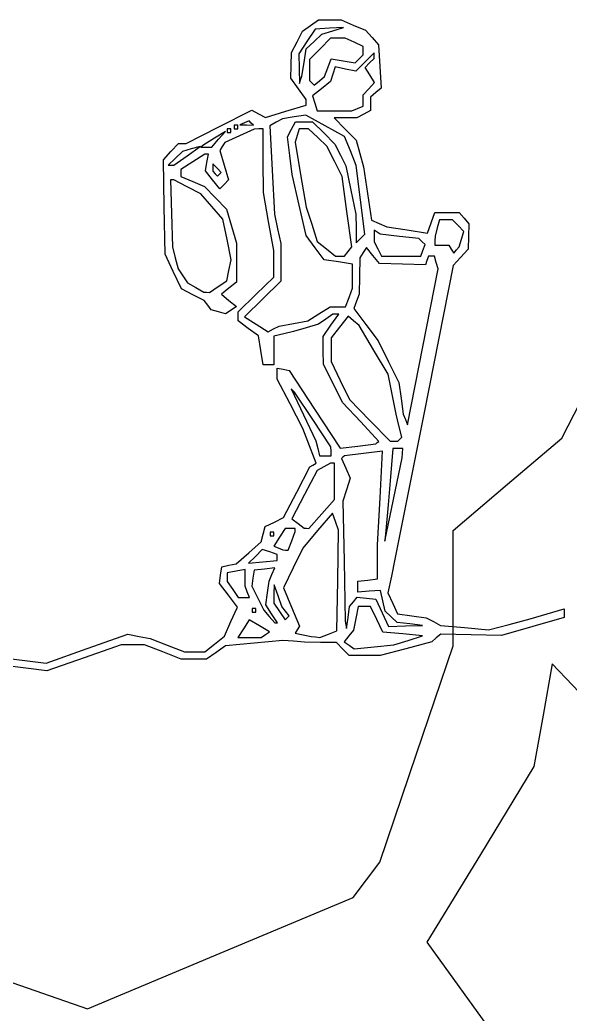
# Model space of a CAD drawing. Extents: x 9 to 136, y 7 to 235.
# Drawn here: x 55.08 to 64.92, y 173.95 to 191.74 of the extents above; entities that cross this region are included whole.
import ezdxf

# ---------------------------------------------------------------- set-up
doc = ezdxf.new("R2010")
doc.units = 0

msp = doc.modelspace()

# ---------------------------------------------------------------- linework, layer by layer
at = {"layer": 'Layer 1'}
for p, q in [((60.280312, 191.63766), (60.423058, 191.73908)), ((60.423058, 191.73908), (60.62521, 191.73908)), ((60.62521, 191.73908), (60.827348, 191.73908)), ((60.827348, 191.73908), (61.044687, 191.64698)), ((60.137553, 191.53624), (60.280312, 191.63766)), ((60.363152, 191.57531), (60.216937, 191.35455)), ((60.61734, 191.58821), (60.363152, 191.57531)), ((60.871542, 191.60091), (60.61734, 191.58821)), ((60.677341, 191.54111), (60.871542, 191.60091)), ((61.044687, 191.64698), (61.262011, 191.55488)), ((61.262011, 191.55488), (61.379718, 191.42295)), ((60.039823, 191.34462), (60.137553, 191.53624)), ((60.343957, 191.34981), (60.483152, 191.48131)), ((60.637594, 191.413), (60.450318, 191.22308)), ((60.483152, 191.48131), (60.677341, 191.54111)), ((60.767584, 191.413), (60.637594, 191.413)), ((60.897574, 191.413), (60.767584, 191.413)), ((61.060757, 191.3376), (60.897574, 191.413)), ((61.379718, 191.42295), (61.497423, 191.29102)), ((59.942093, 191.15299), (60.039823, 191.34462)), ((60.216937, 191.35455), (60.070749, 191.13378)), ((60.164531, 190.97439), (60.204761, 191.2183)), ((60.204761, 191.2183), (60.343957, 191.34981)), ((60.450318, 191.22308), (60.263068, 191.03316)), ((61.223925, 191.2622), (61.060757, 191.3376)), ((61.223925, 191.1881), (61.223925, 191.2622)), ((61.497423, 191.29102), (61.519833, 190.90346)), ((59.933993, 190.92407), (59.942093, 191.15299)), ((60.070749, 191.13378), (60.076149, 190.86724)), ((60.263068, 191.03316), (60.263068, 190.84408)), ((60.591419, 190.88229), (60.650269, 191.0394)), ((60.650269, 191.0394), (60.865433, 191.004)), ((61.080585, 190.9686), (61.152255, 191.0413)), ((61.152255, 191.0413), (61.223925, 191.114)), ((61.223925, 191.114), (61.223925, 191.1881)), ((61.416142, 191.14735), (61.254201, 190.9831)), ((61.337722, 190.96975), (61.416142, 191.04935)), ((61.416142, 191.09835), (61.416142, 191.14735)), ((61.416142, 191.04935), (61.416142, 191.09835)), ((59.925893, 190.69513), (59.933993, 190.92407)), ((60.076149, 190.86724), (60.081549, 190.60071)), ((60.125019, 190.73061), (60.164531, 190.97439)), ((60.263068, 190.84408), (60.263068, 190.65499)), ((60.532768, 190.72559), (60.591419, 190.88229)), ((60.722538, 190.90147), (60.681098, 190.76925)), ((60.9074, 190.86017), (60.722538, 190.90147)), ((60.865433, 191.004), (61.080585, 190.9686)), ((61.092247, 190.81887), (60.9074, 190.86017)), ((61.254201, 190.9831), (61.092247, 190.81887)), ((61.259292, 190.89015), (61.337722, 190.96975)), ((61.342172, 190.75566), (61.259292, 190.89015)), ((61.519833, 190.90346), (61.542243, 190.51589)), ((60.06448, 190.505), (59.925893, 190.69513)), ((60.081549, 190.60071), (60.103289, 190.66571)), ((60.103289, 190.66571), (60.125019, 190.73061)), ((60.440168, 190.64749), (60.532768, 190.72559)), ((60.681098, 190.76925), (60.639658, 190.63703)), ((61.425052, 190.62117), (61.342172, 190.75566)), ((60.203068, 190.31489), (60.06448, 190.505)), ((60.263068, 190.65499), (60.305318, 190.61219)), ((60.305318, 190.61219), (60.347568, 190.56939)), ((60.478109, 190.50823), (60.31656, 190.37942)), ((60.347568, 190.56939), (60.440168, 190.64749)), ((60.639658, 190.63703), (60.478109, 190.50823)), ((61.223918, 190.39597), (61.324485, 190.50857)), ((61.324485, 190.50857), (61.425052, 190.62117)), ((61.542243, 190.51589), (61.448833, 190.43729)), ((60.202947, 190.26359), (60.203068, 190.31489)), ((60.31656, 190.37942), (60.358, 190.24678)), ((61.223918, 190.29433), (61.223918, 190.39597)), ((61.448833, 190.43729), (61.355423, 190.35869)), ((61.355423, 190.35869), (61.355423, 190.23898)), ((59.837761, 190.10325), (60.202826, 190.21229)), ((60.202826, 190.21229), (60.202947, 190.26359)), ((60.358, 190.24678), (60.39944, 190.11413)), ((61.020975, 190.11413), (61.12254, 190.1533)), ((61.12254, 190.1533), (61.223918, 190.1927)), ((61.223918, 190.1927), (61.223918, 190.29433)), ((61.355423, 190.23898), (61.355423, 190.11928)), ((58.643826, 189.82713), (59.230805, 190.1256)), ((59.230805, 190.1256), (59.351751, 190.0599)), ((59.351751, 190.0599), (59.472696, 189.9942)), ((59.472696, 189.9942), (59.837761, 190.10325)), ((59.782114, 189.97002), (59.666432, 189.90712)), ((59.989503, 190.00322), (59.782114, 189.97002)), ((60.196893, 190.03642), (59.989503, 190.00322)), ((60.54364, 189.84595), (60.196893, 190.03642)), ((60.39944, 190.11413), (60.710215, 190.11413)), ((60.906265, 189.98468), (60.704936, 189.98468)), ((60.704936, 189.98468), (60.899785, 189.78706)), ((60.710215, 190.11413), (61.020975, 190.11413)), ((61.107593, 189.98468), (60.906265, 189.98468)), ((61.231507, 190.05198), (61.107593, 189.98468)), ((61.355423, 190.11928), (61.231507, 190.05198)), ((58.056834, 189.52865), (58.643826, 189.82713)), ((58.821548, 189.78891), (58.789548, 189.78891)), ((58.789548, 189.78891), (58.789548, 189.75641)), ((58.853538, 189.78891), (58.821548, 189.78891)), ((58.853538, 189.75641), (58.853538, 189.78891)), ((58.949648, 189.85381), (58.917658, 189.85381)), ((58.917658, 189.85381), (58.917658, 189.82141)), ((58.917658, 189.82141), (58.917658, 189.78891)), ((58.917658, 189.78891), (58.949648, 189.78891)), ((58.981638, 189.85381), (58.949648, 189.85381)), ((58.949648, 189.78891), (58.981638, 189.78891)), ((58.981638, 189.82141), (58.981638, 189.85381)), ((58.981638, 189.78891), (58.981638, 189.82141)), ((59.274735, 189.78676), (59.010368, 189.66507)), ((59.097846, 189.89831), (59.013746, 189.86421)), ((59.013746, 189.86421), (59.136582, 189.85921)), ((59.181946, 189.93241), (59.097846, 189.89831)), ((59.136582, 189.85921), (59.259417, 189.85421)), ((59.220546, 189.89321), (59.181946, 189.93241)), ((59.259417, 189.85421), (59.220546, 189.89321)), ((59.354775, 189.78776), (59.274735, 189.78676)), ((59.434815, 189.78876), (59.354775, 189.78776)), ((59.436115, 189.22025), (59.434815, 189.78876)), ((59.666432, 189.90712), (59.550751, 189.84422)), ((59.550751, 189.84422), (59.593141, 189.05254)), ((59.868054, 189.64681), (59.939594, 189.78245)), ((59.939594, 189.78245), (60.011134, 189.91808)), ((60.011134, 189.91808), (60.164111, 189.91808)), ((60.079507, 189.7887), (60.042527, 189.6707)), ((60.161847, 189.7887), (60.079507, 189.7887)), ((60.244187, 189.7887), (60.161847, 189.7887)), ((60.164111, 189.91808), (60.317089, 189.91808)), ((60.408274, 189.63447), (60.244187, 189.7887)), ((60.317089, 189.91808), (60.516082, 189.71626)), ((60.890388, 189.65547), (60.54364, 189.84595)), ((60.899785, 189.78706), (61.094621, 189.58946)), ((58.565226, 189.62367), (58.373035, 189.50325)), ((58.513275, 189.46385), (58.63539, 189.6039)), ((58.757416, 189.74395), (58.565226, 189.62367)), ((58.63539, 189.6039), (58.757416, 189.74395)), ((59.010368, 189.66507), (58.745988, 189.54336)), ((58.789548, 189.75641), (58.789548, 189.72401)), ((58.789548, 189.72401), (58.821548, 189.72401)), ((58.821548, 189.72401), (58.853538, 189.72401)), ((58.853538, 189.72401), (58.853538, 189.75641)), ((59.910174, 189.31138), (59.868054, 189.64681)), ((60.042527, 189.6707), (60.005547, 189.5527)), ((60.57236, 189.48025), (60.408274, 189.63447)), ((60.516082, 189.71626), (60.715076, 189.51445)), ((60.993377, 189.39444), (60.890388, 189.65547)), ((57.785509, 189.38398), (57.918874, 189.53017)), ((57.918874, 189.53017), (57.987854, 189.52941)), ((57.987854, 189.52941), (58.056834, 189.52865)), ((58.148839, 189.43038), (57.988682, 189.38538)), ((58.072155, 189.30717), (58.308985, 189.47538)), ((58.308985, 189.47538), (58.148839, 189.43038)), ((58.346305, 189.48355), (58.319575, 189.46385)), ((58.319575, 189.46385), (58.416355, 189.46385)), ((58.373035, 189.50325), (58.346305, 189.48355)), ((58.416355, 189.46385), (58.513275, 189.46385)), ((58.703058, 189.47306), (58.660128, 189.40266)), ((58.745988, 189.54336), (58.703058, 189.47306)), ((60.005547, 189.5527), (60.103947, 188.97226)), ((60.708141, 189.21032), (60.57236, 189.48025)), ((60.715076, 189.51445), (60.813756, 189.32082)), ((61.094621, 189.58946), (61.161981, 189.3485)), ((57.652146, 189.23778), (57.785509, 189.38398)), ((57.665636, 188.39254), (57.652146, 189.23778)), ((57.862336, 189.26226), (57.735991, 189.13914)), ((57.835351, 189.13914), (58.072155, 189.30717)), ((57.988682, 189.38538), (57.862336, 189.26226)), ((58.393258, 189.33488), (58.1775, 189.19968)), ((58.424848, 189.33488), (58.393258, 189.33488)), ((58.456438, 189.33488), (58.424848, 189.33488)), ((58.428368, 189.18583), (58.456438, 189.33488)), ((58.660128, 189.40266), (58.738018, 189.13936)), ((59.952294, 188.97594), (59.910174, 189.31138)), ((60.813756, 189.32082), (60.912426, 189.12719)), ((61.096366, 189.13339), (60.993377, 189.39444)), ((61.161981, 189.3485), (61.229341, 189.10753)), ((57.735991, 189.13914), (57.785671, 189.13914)), ((57.785671, 189.13914), (57.835351, 189.13914)), ((58.1775, 189.19968), (57.961727, 189.06448)), ((57.961727, 189.06448), (57.961727, 189.00148)), ((58.400158, 189.0368), (58.428368, 189.18583)), ((58.609028, 189.08807), (58.533168, 189.16497)), ((58.533168, 189.16497), (58.533168, 189.09787)), ((58.533168, 189.09787), (58.533168, 189.03077)), ((58.684628, 189.01117), (58.609028, 189.08807)), ((58.738018, 189.13936), (58.815908, 188.87603)), ((59.437415, 188.65173), (59.436115, 189.22025)), ((60.843909, 188.94042), (60.708141, 189.21032)), ((60.912426, 189.12719), (61.002856, 188.69423)), ((61.172906, 188.51877), (61.096366, 189.13339)), ((61.229341, 189.10753), (61.300881, 188.63111)), ((57.961727, 189.00148), (57.961727, 188.93848)), ((57.961727, 188.93848), (58.174516, 188.84838)), ((58.528663, 188.87722), (58.400158, 189.0368)), ((58.533168, 189.03077), (58.575828, 188.98737)), ((58.575828, 188.98737), (58.618488, 188.94397)), ((58.618488, 188.94397), (58.651558, 188.97757)), ((58.651558, 188.97757), (58.684628, 189.01117)), ((59.593141, 189.05254), (59.635531, 188.26086)), ((60.077289, 188.42753), (59.952294, 188.97594)), ((60.103947, 188.97226), (60.202347, 188.39182)), ((60.930969, 188.30874), (60.843909, 188.94042)), ((57.804696, 188.87899), (57.775816, 188.87899)), ((57.775816, 188.87899), (57.794036, 188.27799)), ((57.833586, 188.87899), (57.804696, 188.87899)), ((58.077327, 188.75289), (57.833586, 188.87899)), ((58.321081, 188.62678), (58.077327, 188.75289)), ((58.174516, 188.84838), (58.387305, 188.75828)), ((58.387305, 188.75828), (58.584032, 188.55422)), ((58.657168, 188.71763), (58.528663, 188.87722)), ((58.736538, 188.79683), (58.657168, 188.71763)), ((58.815908, 188.87603), (58.736538, 188.79683)), ((58.517888, 188.39948), (58.321081, 188.62678)), ((58.584032, 188.55422), (58.780771, 188.35014)), ((59.530015, 188.13193), (59.437415, 188.65173)), ((61.002856, 188.69423), (61.093286, 188.26125)), ((61.300881, 188.63111), (61.372421, 188.15471)), ((57.679136, 187.5473), (57.665636, 188.39254)), ((58.714682, 188.17214), (58.517888, 188.39948)), ((58.780771, 188.35014), (58.867431, 188.04668)), ((60.202284, 187.87915), (60.077289, 188.42753)), ((60.202347, 188.39182), (60.301687, 188.08402)), ((61.249446, 187.90417), (61.172906, 188.51877)), ((57.794036, 188.27799), (57.812256, 187.67698)), ((58.788922, 187.80957), (58.714682, 188.17214)), ((59.635531, 188.26086), (59.691271, 188.00097)), ((61.018029, 187.67707), (60.930969, 188.30874)), ((61.093286, 188.26125), (61.094286, 188.00461)), ((62.438267, 188.11066), (62.501707, 188.29531)), ((62.501707, 188.29531), (62.721421, 188.29531)), ((62.721421, 188.29531), (62.941134, 188.29531)), ((62.941134, 188.29531), (63.025504, 188.19205)), ((63.025504, 188.19205), (63.109874, 188.0888)), ((58.867431, 188.04668), (58.954091, 187.74325)), ((59.622615, 187.61215), (59.530015, 188.13193)), ((59.691271, 188.00097), (59.747021, 187.74108)), ((60.301687, 188.08402), (60.401027, 187.77623)), ((61.094286, 188.00461), (61.095286, 187.74797)), ((61.372421, 188.15471), (61.507986, 188.09551)), ((61.507986, 188.09551), (61.643564, 188.03641)), ((61.643564, 188.03641), (62.009195, 187.98121)), ((62.374827, 187.92601), (62.438267, 188.11066)), ((62.545591, 188.01823), (62.506981, 187.87205)), ((62.584191, 188.16442), (62.545591, 188.01823)), ((62.700278, 188.16442), (62.584191, 188.16442)), ((62.816358, 188.16442), (62.700278, 188.16442)), ((62.919217, 188.06008), (62.816358, 188.16442)), ((63.022077, 187.95574), (62.919217, 188.06008)), ((63.109874, 188.0888), (63.103174, 187.86175)), ((60.363807, 187.66437), (60.202284, 187.87915)), ((61.095286, 187.74797), (61.172366, 187.82607)), ((61.172366, 187.82607), (61.249446, 187.90417)), ((61.471941, 187.94242), (61.416331, 187.97742)), ((61.416331, 187.97742), (61.416331, 187.87179)), ((61.416331, 187.87179), (61.416331, 187.76626)), ((61.527561, 187.90742), (61.471941, 187.94242)), ((61.872256, 187.86662), (61.527561, 187.90742)), ((62.216952, 187.82582), (61.872256, 187.86662)), ((62.009195, 187.98121), (62.374827, 187.92601)), ((62.273502, 187.77202), (62.216952, 187.82582)), ((62.506981, 187.87205), (62.506103, 187.79095)), ((62.939067, 187.67735), (62.980637, 187.81641)), ((62.980637, 187.81641), (63.022077, 187.95574)), ((63.103174, 187.86175), (63.097774, 187.63471)), ((57.812256, 187.67698), (57.861936, 187.48207)), ((58.863162, 187.44701), (58.788922, 187.80957)), ((58.954091, 187.74325), (58.954455, 187.39639)), ((59.747021, 187.74108), (59.749721, 187.40237)), ((60.525329, 187.44959), (60.363807, 187.66437)), ((60.401027, 187.77623), (60.564939, 187.64543)), ((60.564939, 187.64543), (60.728864, 187.51463)), ((60.952959, 187.59587), (61.018029, 187.67707)), ((61.279054, 187.66982), (61.220464, 187.57582)), ((61.395546, 187.5269), (61.279054, 187.66982)), ((61.416331, 187.76626), (61.482611, 187.64058)), ((61.482611, 187.64058), (61.548891, 187.5149)), ((62.330062, 187.71832), (62.273502, 187.77202)), ((62.291462, 187.61647), (62.330062, 187.71832)), ((62.506103, 187.79095), (62.505226, 187.70975)), ((62.505226, 187.70975), (62.629546, 187.70975)), ((62.629546, 187.70975), (62.753867, 187.70975)), ((62.753867, 187.70975), (62.796927, 187.63915)), ((62.796927, 187.63915), (62.839987, 187.56855)), ((62.889527, 187.62295), (62.939067, 187.67735)), ((57.827024, 187.23749), (57.679136, 187.5473)), ((57.861936, 187.48207), (57.911616, 187.28714)), ((59.623615, 187.37293), (59.622615, 187.61215)), ((60.728864, 187.51463), (60.808504, 187.51463)), ((60.808504, 187.51463), (60.888144, 187.51463)), ((60.888144, 187.51463), (60.952959, 187.59587)), ((61.161874, 187.48182), (61.156474, 187.15695)), ((61.220464, 187.57582), (61.161874, 187.48182)), ((61.512172, 187.38397), (61.395546, 187.5269)), ((61.548891, 187.5149), (61.900997, 187.5149)), ((61.900997, 187.5149), (62.253103, 187.5149)), ((62.253103, 187.5149), (62.291462, 187.61647)), ((62.387726, 187.51417), (62.361536, 187.43457)), ((62.442126, 187.51417), (62.387726, 187.51417)), ((62.496526, 187.51417), (62.442126, 187.51417)), ((62.528656, 187.40044), (62.496526, 187.51417)), ((62.96387, 187.49019), (62.829965, 187.34567)), ((62.839987, 187.56855), (62.889527, 187.62295)), ((63.097774, 187.63471), (62.96387, 187.49019)), ((57.911616, 187.28714), (57.997606, 187.15976)), ((58.822262, 187.25816), (58.863162, 187.44701)), ((58.954455, 187.39639), (58.954819, 187.04954)), ((59.624615, 187.13372), (59.623615, 187.37293)), ((59.749721, 187.40237), (59.751021, 187.06367)), ((60.778532, 187.40859), (60.525329, 187.44959)), ((61.031735, 187.36759), (60.778532, 187.40859)), ((61.031735, 187.15272), (61.031735, 187.36759)), ((61.923752, 187.36947), (61.512172, 187.38397)), ((62.335346, 187.35497), (61.923752, 187.36947)), ((62.286694, 185.88997), (62.560955, 187.28689)), ((62.829965, 187.34567), (62.310209, 184.71794)), ((62.361536, 187.43457), (62.335346, 187.35497)), ((62.560955, 187.28689), (62.528656, 187.40044)), ((57.974886, 186.92768), (57.827024, 187.23749)), ((57.997606, 187.15976), (58.083596, 187.03237)), ((58.781362, 187.06932), (58.822262, 187.25816)), ((59.304284, 186.82613), (59.624615, 187.13372)), ((61.031735, 186.93785), (61.031735, 187.15272)), ((61.156474, 187.15695), (61.151074, 186.83209)), ((58.176539, 186.82204), (57.974886, 186.92768)), ((58.083596, 187.03237), (58.228299, 186.95097)), ((58.228299, 186.95097), (58.372989, 186.86957)), ((58.473689, 186.86357), (58.627507, 186.96714)), ((58.627507, 186.96714), (58.781362, 187.06932)), ((58.821456, 186.94008), (58.688091, 186.8306)), ((58.954819, 187.04954), (58.821456, 186.94008)), ((59.751021, 187.06367), (59.424886, 186.74651)), ((60.969245, 186.77119), (61.031735, 186.93785)), ((58.378178, 186.71641), (58.176539, 186.82204)), ((58.372989, 186.86957), (58.423339, 186.86657)), ((58.423339, 186.86657), (58.473689, 186.86357)), ((58.688091, 186.8306), (58.821456, 186.72071)), ((58.983967, 186.51856), (59.304284, 186.82613)), ((60.906755, 186.60452), (60.969245, 186.77119)), ((61.151074, 186.83209), (61.102074, 186.705)), ((58.442288, 186.63551), (58.378178, 186.71641)), ((58.506398, 186.55461), (58.442288, 186.63551)), ((58.821456, 186.72071), (58.954819, 186.61081)), ((58.954819, 186.61081), (58.858709, 186.54511)), ((59.424886, 186.74651), (59.098751, 186.42934)), ((60.430652, 186.47998), (60.630415, 186.60452)), ((60.630415, 186.60452), (60.768585, 186.60452)), ((60.768585, 186.60452), (60.906755, 186.60452)), ((61.102074, 186.705), (61.053074, 186.5779)), ((61.053074, 186.5779), (61.271356, 186.28787)), ((58.634498, 186.51701), (58.506398, 186.55461)), ((58.762599, 186.47941), (58.634498, 186.51701)), ((58.858709, 186.54511), (58.762599, 186.47941)), ((58.983967, 186.43626), (58.983967, 186.51856)), ((58.983967, 186.35396), (58.983967, 186.43626)), ((59.098751, 186.42934), (59.309582, 186.29399)), ((60.230902, 186.35544), (60.430652, 186.47998)), ((60.678012, 186.47483), (60.551666, 186.38673)), ((60.646281, 186.27546), (60.786272, 186.47483)), ((60.732142, 186.47483), (60.678012, 186.47483)), ((60.786272, 186.47483), (60.732142, 186.47483)), ((60.952316, 186.43812), (60.800054, 186.24511)), ((61.050846, 186.35532), (60.952316, 186.43812)), ((59.167708, 186.22131), (58.983967, 186.35396)), ((59.351448, 186.08866), (59.167708, 186.22131)), ((59.309582, 186.29399), (59.520414, 186.15865)), ((59.619754, 186.21035), (59.718974, 186.26205)), ((59.718974, 186.26205), (59.974649, 186.30904)), ((59.974649, 186.30904), (60.230902, 186.35544)), ((60.201099, 186.23023), (59.976877, 186.16183)), ((60.425322, 186.29863), (60.201099, 186.23023)), ((60.551666, 186.38673), (60.425322, 186.29863)), ((60.506302, 186.07607), (60.646281, 186.27546)), ((60.800054, 186.24511), (60.647792, 186.05211)), ((61.149376, 186.27252), (61.050846, 186.35532)), ((61.408398, 185.83751), (61.149376, 186.27252)), ((61.271356, 186.28787), (61.489639, 185.99784)), ((59.392618, 185.82709), (59.351448, 186.08866)), ((59.520414, 186.15865), (59.619754, 186.21035)), ((59.800696, 186.12233), (59.624528, 186.08283)), ((59.624528, 186.08283), (59.624528, 185.82417)), ((59.976877, 186.16183), (59.800696, 186.12233)), ((60.509002, 185.82667), (60.506302, 186.07607)), ((60.647792, 186.05211), (60.647468, 185.83878)), ((61.489639, 185.99784), (61.675714, 185.62402)), ((62.012407, 184.49303), (62.286694, 185.88997)), ((59.433928, 185.56551), (59.392618, 185.82709)), ((59.624528, 185.82417), (59.624528, 185.56551)), ((60.511702, 185.57727), (60.509002, 185.82667)), ((60.647468, 185.83878), (60.647144, 185.62545)), ((61.667432, 185.40248), (61.408398, 185.83751)), ((59.529228, 185.56551), (59.433928, 185.56551)), ((59.624528, 185.56551), (59.529228, 185.56551)), ((59.686956, 185.41247), (59.686956, 185.50997)), ((59.686956, 185.50997), (59.791979, 185.48887)), ((60.68247, 185.2355), (60.511702, 185.57727)), ((60.647144, 185.62545), (60.813404, 185.28651)), ((61.675714, 185.62402), (61.861777, 185.25018)), ((59.686956, 185.31497), (59.686956, 185.41247)), ((59.791979, 185.48887), (59.897001, 185.46777)), ((59.897001, 185.46777), (60.352519, 184.77254)), ((61.738562, 185.04513), (61.667432, 185.40248)), ((64.773201, 184.25858), (65.40849, 185.49833)), ((59.916228, 184.87167), (59.686956, 185.31497)), ((60.853239, 184.89372), (60.68247, 185.2355)), ((60.813404, 185.28651), (60.979664, 184.94755)), ((61.861777, 185.25018), (61.900647, 184.96911)), ((59.962983, 185.10927), (59.932473, 185.14147)), ((59.932473, 185.14147), (60.153441, 184.67381)), ((59.993493, 185.07717), (59.962983, 185.10927)), ((60.319966, 184.58985), (59.993493, 185.07717)), ((61.809692, 184.68777), (61.738562, 185.04513)), ((61.900647, 184.96911), (61.939527, 184.68803)), ((60.145498, 184.42839), (59.916228, 184.87167)), ((61.177011, 184.54651), (60.853239, 184.89372)), ((60.979664, 184.94755), (61.341948, 184.57543)), ((60.153441, 184.67381), (60.374424, 184.20615)), ((60.352519, 184.77254), (60.808049, 184.0773)), ((62.310209, 184.71794), (61.790467, 182.0902)), ((61.862062, 184.48024), (61.809692, 184.68777)), ((61.939527, 184.68803), (61.975967, 184.59053)), ((60.646425, 184.10256), (60.319966, 184.58985)), ((61.500784, 184.1993), (61.177011, 184.54651)), ((61.341948, 184.57543), (61.704205, 184.20329)), ((61.914432, 184.27271), (61.862062, 184.48024)), ((61.975967, 184.59053), (62.012407, 184.49303)), ((60.262394, 184.11974), (60.145498, 184.42839)), ((61.878802, 184.23661), (61.914432, 184.27271)), ((63.802203, 183.43264), (64.773201, 184.25858)), ((60.37929, 183.81109), (60.262394, 184.11974)), ((60.374424, 184.20615), (60.408714, 184.07308)), ((60.64687, 184.02136), (60.646425, 184.10256)), ((60.808049, 184.0773), (61.128366, 184.1154)), ((61.128366, 184.1154), (61.448684, 184.1535)), ((61.448684, 184.1535), (61.474734, 184.1764)), ((61.474734, 184.1764), (61.500784, 184.1993)), ((61.704205, 184.20329), (61.773585, 184.20229)), ((61.773585, 184.20229), (61.842965, 184.20129)), ((61.842965, 184.20129), (61.878802, 184.23661)), ((60.408714, 184.07308), (60.443004, 183.94001)), ((60.443004, 183.94001), (60.545053, 183.94001)), ((60.545053, 183.94001), (60.647101, 183.94001)), ((60.647101, 183.94001), (60.64687, 184.02136)), ((60.86052, 183.91733), (60.83474, 183.89123)), ((60.88617, 183.94343), (60.86052, 183.91733)), ((61.225587, 183.98423), (60.88617, 183.94343)), ((61.564991, 184.02503), (61.225587, 183.98423)), ((61.522741, 183.18632), (61.564991, 184.02503)), ((61.754148, 184.06999), (61.711218, 183.56647)), ((61.841348, 184.06999), (61.754148, 184.06999)), ((61.765884, 183.16037), (61.920454, 183.90757)), ((61.928548, 184.06999), (61.841348, 184.06999)), ((61.920454, 183.90757), (61.924548, 183.98879)), ((61.924548, 183.98879), (61.928548, 184.06999)), ((60.033458, 183.2883), (60.26806, 183.74109)), ((60.26806, 183.74109), (60.32367, 183.77609)), ((60.32367, 183.77609), (60.37929, 183.81109)), ((60.519456, 183.74513), (60.399859, 183.68023)), ((60.639052, 183.81013), (60.519456, 183.74513)), ((60.675222, 183.81013), (60.639052, 183.81013)), ((60.711392, 183.81013), (60.675222, 183.81013)), ((60.711392, 183.48545), (60.711392, 183.81013)), ((60.83474, 183.89123), (60.9129, 183.71718)), ((60.399859, 183.68023), (60.173221, 183.24737)), ((60.9129, 183.71718), (60.99119, 183.54316)), ((61.711218, 183.56647), (61.668288, 183.06292)), ((60.711392, 183.16076), (60.711392, 183.48545)), ((60.99119, 183.54316), (60.92477, 183.33519)), ((62.831206, 182.60669), (63.802203, 183.43264)), ((59.798841, 182.8355), (60.033458, 183.2883)), ((60.173221, 183.24737), (59.946596, 182.81449)), ((60.92477, 183.33519), (60.85836, 183.12724)), ((60.479705, 182.90068), (60.711392, 183.16076)), ((60.85836, 183.12724), (60.87901, 182.05517)), ((61.480491, 182.3476), (61.522741, 183.18632)), ((61.611328, 182.41318), (61.765884, 183.16037)), ((61.668288, 183.06292), (61.639808, 182.73805)), ((59.633526, 182.7547), (59.798841, 182.8355)), ((60.24815, 182.64269), (60.479705, 182.90068)), ((60.670532, 182.91667), (60.407043, 182.60402)), ((60.726152, 182.76432), (60.670532, 182.91667)), ((59.433534, 182.53857), (59.468224, 182.6739)), ((59.468224, 182.6739), (59.633526, 182.7547)), ((59.946596, 182.81449), (60.056744, 182.72959)), ((60.056744, 182.72959), (60.16689, 182.64469)), ((60.781762, 182.61198), (60.726152, 182.76432)), ((61.639808, 182.73805), (61.611328, 182.41318)), ((59.398844, 182.40322), (59.433534, 182.53857)), ((59.59031, 182.57565), (59.55832, 182.57565)), ((59.55832, 182.57565), (59.55832, 182.54315)), ((59.55832, 182.54315), (59.55832, 182.51055)), ((59.55832, 182.51055), (59.59031, 182.51055)), ((59.6223, 182.57565), (59.59031, 182.57565)), ((59.59031, 182.51055), (59.6223, 182.51055)), ((59.6223, 182.54315), (59.6223, 182.57565)), ((59.6223, 182.51055), (59.6223, 182.54315)), ((59.727421, 182.48311), (59.625643, 182.32552)), ((59.829199, 182.64068), (59.727421, 182.48311)), ((59.917879, 182.64068), (59.829199, 182.64068)), ((60.006699, 182.64068), (59.917879, 182.64068)), ((59.944209, 182.41742), (60.006699, 182.58408)), ((60.006699, 182.61238), (60.006699, 182.64068)), ((60.006699, 182.58408), (60.006699, 182.61238)), ((60.407043, 182.60402), (60.143554, 182.2914)), ((60.16689, 182.64469), (60.20752, 182.64369)), ((60.20752, 182.64369), (60.24815, 182.64269)), ((60.767452, 181.71086), (60.781762, 182.61198)), ((62.831206, 181.57523), (62.831206, 182.60669)), ((59.174622, 182.20516), (59.398844, 182.40322)), ((59.625643, 182.32552), (59.704063, 182.29322)), ((59.881563, 182.25092), (59.944209, 182.41742)), ((61.480221, 182.0433), (61.480491, 182.3476)), ((58.950399, 182.0071), (59.174622, 182.20516)), ((59.294517, 182.14199), (59.173977, 182.01974)), ((59.415058, 182.26426), (59.294517, 182.14199)), ((59.550704, 182.22066), (59.415058, 182.26426)), ((59.686363, 182.17706), (59.550704, 182.22066)), ((59.686282, 182.06914), (59.686363, 182.12326)), ((59.686363, 182.12326), (59.686363, 182.17706)), ((59.704063, 182.29322), (59.782483, 182.26092)), ((59.782483, 182.26092), (59.832023, 182.25592)), ((59.832023, 182.25592), (59.881563, 182.25092)), ((60.143554, 182.2914), (59.971638, 181.93532)), ((58.67328, 181.8087), (58.6942, 181.9578)), ((58.6942, 181.9578), (58.8223, 181.9825)), ((58.8223, 181.9825), (58.950399, 182.0071)), ((59.173977, 182.01974), (59.430123, 182.04444)), ((59.430123, 182.04444), (59.686282, 182.06914)), ((60.87901, 182.05517), (60.89966, 180.98312)), ((61.479977, 181.73898), (61.480221, 182.0433)), ((61.790467, 182.0902), (61.726207, 181.78906)), ((58.65235, 181.65959), (58.67328, 181.8087)), ((58.949642, 181.87692), (58.78947, 181.84592)), ((58.78947, 181.84592), (58.78947, 181.77042)), ((58.78947, 181.77042), (58.78947, 181.69492)), ((59.109801, 181.90792), (58.949642, 181.87692)), ((59.109801, 181.75982), (59.109801, 181.90792)), ((59.269909, 181.89334), (59.249939, 181.7516)), ((59.454905, 181.91484), (59.269909, 181.89334)), ((59.639888, 181.93634), (59.454905, 181.91484)), ((59.538648, 181.69863), (59.589268, 181.81749)), ((59.589268, 181.81749), (59.639888, 181.93634)), ((59.971638, 181.93532), (59.799722, 181.57924)), ((61.726207, 181.78906), (61.661947, 181.48792)), ((58.812172, 181.4471), (58.65235, 181.65959)), ((58.78947, 181.69492), (58.88923, 181.55052)), ((59.109801, 181.61171), (59.109801, 181.75982)), ((59.148681, 181.50888), (59.109801, 181.61171)), ((59.249939, 181.7516), (59.229959, 181.60986)), ((59.229959, 181.60986), (59.337673, 181.39429)), ((59.509358, 181.487), (59.538648, 181.69863)), ((59.632437, 181.63352), (59.627037, 181.46931)), ((59.700067, 181.43861), (59.632437, 181.63352)), ((60.753142, 180.80975), (60.767452, 181.71086)), ((61.127615, 181.69778), (61.303796, 181.71838)), ((61.127615, 181.60028), (61.127615, 181.69778)), ((61.127615, 181.50278), (61.127615, 181.60028)), ((61.303796, 181.71838), (61.479977, 181.73898)), ((58.971979, 181.2346), (58.812172, 181.4471)), ((58.88923, 181.55052), (58.98899, 181.40612)), ((59.18755, 181.40612), (59.148681, 181.50888)), ((59.480068, 181.27535), (59.509358, 181.487)), ((59.627037, 181.46931), (59.621637, 181.30509)), ((59.767697, 181.24369), (59.700067, 181.43861)), ((59.799722, 181.57924), (59.940321, 181.2352)), ((61.047908, 181.3283), (61.116888, 181.4128)), ((61.116888, 181.4128), (61.282405, 181.3934)), ((61.330833, 181.51858), (61.127615, 181.50278)), ((61.534039, 181.53438), (61.330833, 181.51858)), ((61.574669, 181.34664), (61.534039, 181.53438)), ((61.661947, 181.48792), (61.749957, 181.30177)), ((62.831206, 180.54378), (62.831206, 181.57523)), ((58.857108, 180.97451), (58.971979, 181.2346)), ((58.98899, 181.40612), (59.08833, 181.40612)), ((59.08833, 181.40612), (59.18755, 181.40612)), ((59.337673, 181.39429), (59.445388, 181.17873)), ((59.584679, 181.11339), (59.480068, 181.27535)), ((59.621637, 181.30509), (59.724227, 181.15648)), ((59.832227, 181.16099), (59.767697, 181.24369)), ((59.940321, 181.2352), (60.080935, 180.89116)), ((60.95201, 181.04814), (60.98008, 181.24306)), ((60.98008, 181.24306), (61.047908, 181.3283)), ((61.132961, 181.24307), (61.090441, 181.03231)), ((61.242703, 181.24307), (61.132961, 181.24307)), ((61.352445, 181.24307), (61.242703, 181.24307)), ((61.282405, 181.3934), (61.447923, 181.374)), ((61.464347, 181.01566), (61.352445, 181.24307)), ((61.447923, 181.374), (61.560635, 181.13034)), ((61.615439, 181.1589), (61.574669, 181.34664)), ((61.749957, 181.30177), (61.837967, 181.11559)), ((59.269992, 181.21109), (59.238002, 181.21109)), ((59.238002, 181.21109), (59.238002, 181.17869)), ((59.238002, 181.17869), (59.238002, 181.14619)), ((59.238002, 181.14619), (59.269992, 181.14619)), ((59.301982, 181.21109), (59.269992, 181.21109)), ((59.269992, 181.14619), (59.301982, 181.14619)), ((59.301982, 181.17869), (59.301982, 181.21109)), ((59.301982, 181.14619), (59.301982, 181.17869)), ((59.445388, 181.17873), (59.543648, 181.065)), ((59.543648, 181.065), (59.641928, 180.95126)), ((59.689168, 180.95126), (59.584679, 181.11339)), ((59.724227, 181.15648), (59.826816, 181.00787)), ((59.895936, 181.07807), (59.832227, 181.16099)), ((59.861376, 181.04297), (59.895936, 181.07807)), ((61.560635, 181.13034), (61.673346, 180.8867)), ((61.723966, 181.0599), (61.615439, 181.1589)), ((61.832492, 180.9609), (61.723966, 181.0599)), ((61.837967, 181.11559), (62.093398, 181.07949)), ((62.093398, 181.07949), (62.348841, 181.04339)), ((64.206642, 181.02359), (64.510937, 181.11479)), ((64.510937, 181.11479), (64.815231, 181.20599)), ((64.814921, 181.12819), (64.814596, 181.05039)), ((64.815231, 181.20599), (64.814921, 181.12819)), ((58.742371, 180.71441), (58.857108, 180.97451)), ((59.181657, 181.00495), (59.080149, 180.84784)), ((59.365762, 180.8978), (59.181657, 181.00495)), ((59.549866, 180.79055), (59.365762, 180.8978)), ((59.641928, 180.95126), (59.665548, 180.95126)), ((59.665548, 180.95126), (59.689168, 180.95126)), ((59.826816, 181.00787), (59.861376, 181.04297)), ((60.080935, 180.89116), (60.042725, 180.82846)), ((60.89966, 180.98312), (60.9118, 180.91812)), ((60.9118, 180.91812), (60.92394, 180.85322)), ((60.92394, 180.85322), (60.95201, 181.04814)), ((61.090441, 181.03231), (61.047921, 180.82154)), ((61.576249, 180.78824), (61.464347, 181.01566)), ((61.673346, 180.8867), (61.977141, 180.8967)), ((62.056715, 180.9338), (61.832492, 180.9609)), ((61.977141, 180.8967), (62.280937, 180.9067)), ((62.280937, 180.9067), (62.056715, 180.9338)), ((62.348841, 181.04339), (62.476942, 180.97469)), ((62.476942, 180.97469), (62.605042, 180.90599)), ((62.605042, 180.90599), (63.034372, 180.86729)), ((63.463702, 180.82859), (63.835165, 180.92609)), ((64.254372, 180.88908), (63.694121, 180.72777)), ((63.835165, 180.92609), (64.206642, 181.02359)), ((64.814596, 181.05039), (64.254372, 180.88908)), ((56.2857, 180.49137), (57.016288, 180.74969)), ((57.016288, 180.74969), (57.21462, 180.71139)), ((57.21462, 180.71139), (57.412953, 180.67319)), ((58.565515, 180.57339), (58.742371, 180.71441)), ((59.080149, 180.84784), (58.978641, 180.69072)), ((59.39801, 180.69271), (59.474006, 180.74165)), ((59.474006, 180.74165), (59.549866, 180.79055)), ((60.042725, 180.82846), (60.004525, 180.76576)), ((60.004525, 180.76576), (60.14962, 180.73746)), ((60.14962, 180.73746), (60.294714, 180.70916)), ((60.294714, 180.70916), (60.370574, 180.70016)), ((60.370574, 180.70016), (60.446434, 180.69116)), ((60.446434, 180.69116), (60.599963, 180.75065)), ((60.599963, 180.75065), (60.753142, 180.80975)), ((60.963821, 180.71872), (60.879721, 180.61589)), ((61.047921, 180.82154), (60.963821, 180.71872)), ((61.928598, 180.75414), (61.576249, 180.78824)), ((62.280947, 180.72004), (61.928598, 180.75414)), ((62.024693, 180.63944), (62.280947, 180.72004)), ((62.612925, 180.75337), (62.529775, 180.68337)), ((63.153522, 180.74047), (62.612925, 180.75337)), ((63.034372, 180.86729), (63.463702, 180.82859)), ((63.694121, 180.72777), (63.153522, 180.74047)), ((56.893546, 180.56213), (56.230868, 180.3286)), ((57.104175, 180.56213), (56.893546, 180.56213)), ((57.314818, 180.56213), (57.104175, 180.56213)), ((57.639873, 180.43218), (57.314818, 180.56213)), ((57.412953, 180.67319), (57.719637, 180.55277)), ((57.719637, 180.55277), (58.026308, 180.43235)), ((58.388672, 180.43235), (58.565515, 180.57339)), ((58.760966, 180.54358), (58.590927, 180.42288)), ((59.273488, 180.59178), (58.760966, 180.54358)), ((58.978641, 180.69072), (59.188326, 180.69171)), ((59.188326, 180.69171), (59.39801, 180.69271)), ((59.785995, 180.63998), (59.273488, 180.59178)), ((59.978186, 180.62278), (59.785995, 180.63998)), ((60.170376, 180.60558), (59.978186, 180.62278)), ((60.456556, 180.60258), (60.170376, 180.60558)), ((60.742736, 180.59958), (60.456556, 180.60258)), ((60.856932, 180.48371), (60.742736, 180.59958)), ((60.879721, 180.61589), (60.971781, 180.55249)), ((60.971781, 180.55249), (61.063711, 180.48909)), ((61.063711, 180.48909), (61.41606, 180.52399)), ((61.41606, 180.52399), (61.768409, 180.55879)), ((61.768409, 180.55879), (62.024693, 180.63944)), ((62.446625, 180.61337), (61.985587, 180.49068)), ((62.176436, 178.60723), (62.831206, 180.54378)), ((62.529775, 180.68337), (62.446625, 180.61337)), ((55.555112, 180.23307), (56.2857, 180.49137)), ((57.964941, 180.30218), (57.639873, 180.43218)), ((58.026308, 180.43235), (58.207483, 180.43235)), ((58.207483, 180.43235), (58.388672, 180.43235)), ((58.590927, 180.42288), (58.420888, 180.30218)), ((60.971129, 180.36784), (60.856932, 180.48371)), ((61.247725, 180.36784), (60.971129, 180.36784)), ((61.524536, 180.36784), (61.247725, 180.36784)), ((61.985587, 180.49068), (61.524536, 180.36784)), ((54.88628, 180.31667), (55.220703, 180.27487)), ((55.236994, 180.13697), (54.905782, 180.17887)), ((55.220703, 180.27487), (55.555112, 180.23307)), ((56.230868, 180.3286), (55.56819, 180.09507)), ((58.192916, 180.30218), (57.964941, 180.30218)), ((58.420888, 180.30218), (58.192916, 180.30218)), ((64.600437, 180.21724), (64.437682, 179.29894)), ((66.732535, 177.98068), (64.600437, 180.21724)), ((55.56819, 180.09507), (55.236994, 180.13697)), ((64.437682, 179.29894), (64.274927, 178.38065)), ((61.521668, 176.67068), (62.176436, 178.60723)), ((64.274927, 178.38065), (63.316705, 176.81138)), ((63.316705, 176.81138), (62.358484, 175.24211)), ((61.282993, 176.35639), (61.521668, 176.67068)), ((61.044318, 176.0421), (61.282993, 176.35639)), ((58.66712, 175.0462), (61.044318, 176.0421)), ((62.358484, 175.24211), (63.950527, 173.0425)), ((53.365782, 175.06131), (56.289922, 174.0503)), ((56.289922, 174.0503), (58.66712, 175.0462))]:
    msp.add_line(p, q, dxfattribs=at)

doc.saveas('drawing.dxf')
